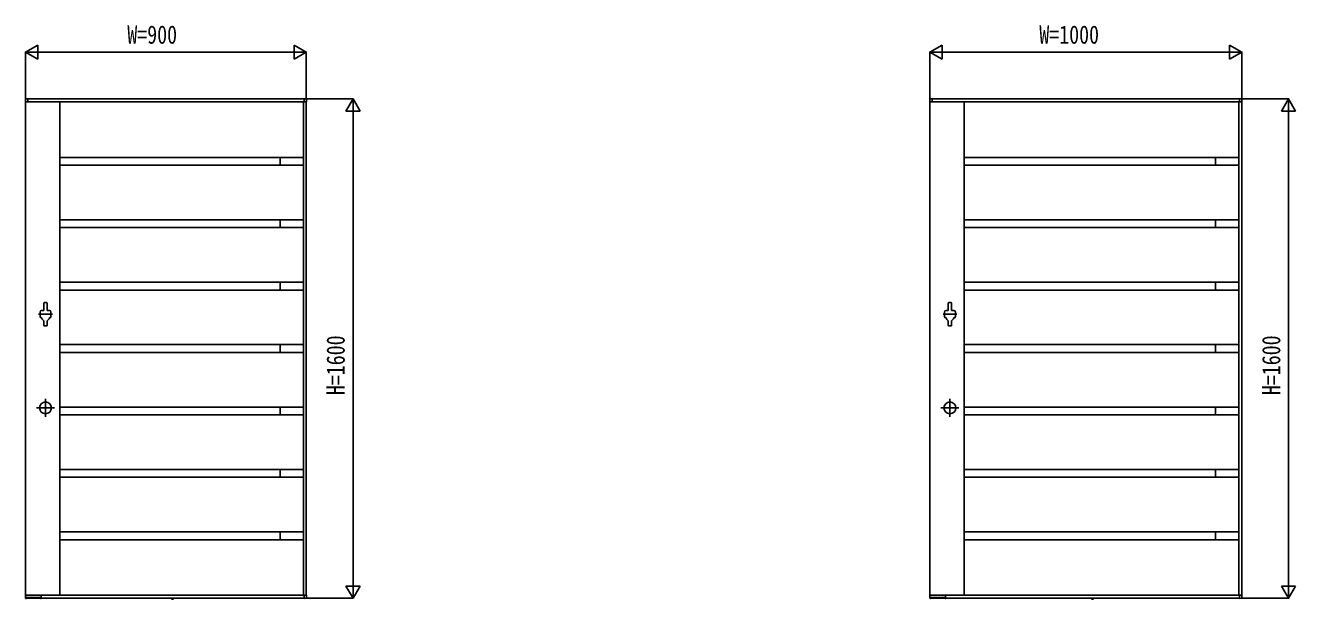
# Model space of a CAD drawing. Units: millimetres, scale not verified. Extents: x -8410 to 8410, y -5940 to 5940.
# Drawn here: x -2010 to 2063, y -454 to 1385 of the extents above; entities that cross this region are included whole.
import ezdxf
from ezdxf.enums import TextEntityAlignment as Align

# ---------------------------------------------------------------- set-up
doc = ezdxf.new("R2010")
doc.units = ezdxf.units.MM
doc.header["$LTSCALE"] = 30
doc.layers.add('0-2_YKK_A1', color=4, linetype='Continuous')
doc.layers.add('0-3_YKK_D', color=6, linetype='Continuous')
doc.styles.add('ＭＳ ゴシック', font='')
doc.styles.get('ＭＳ ゴシック').set_extended_font_data('MS Gothic')

msp = doc.modelspace()

# ---------------------------------------------------------------- linework, layer by layer
at = {"layer": '0-2_YKK_A1'}
for p, q in [((-2010.46, 1148.63), (-2010.46, 1140.5)), ((-2009.05, 1150.13), (-2003.49, 1150.47)), ((-2002.96, 1150), (-1116.96, 1150)), ((-2002.96, 1140), (-2002.96, 1150)), ((-2002.96, 1140.3), (-2002.96, 1149.97)), ((-1116.96, 1140), (-1116.96, 1150)), ((-1116.96, 1140.3), (-1116.96, 1149.97)), ((-1110.87, 1150.13), (-1116.43, 1150.47)), ((-1109.46, 1148.63), (-1109.46, 1140.5)), ((889.54, 1148.63), (889.54, 1140.5)), ((890.95, 1150.13), (896.51, 1150.47)), ((897.04, 1150), (1883.04, 1150)), ((897.04, 1140), (897.04, 1150)), ((897.04, 1140.3), (897.04, 1149.97)), ((1883.04, 1140), (1883.04, 1150)), ((1883.04, 1140.3), (1883.04, 1149.97)), ((1889.13, 1150.13), (1883.57, 1150.47)), ((1890.54, 1148.63), (1890.54, 1140.5)), ((-2009.96, 1140), (-2009.96, -440)), ((-2009.96, 1140), (-1109.96, 1140)), ((-2009.96, 1140), (-2003.26, 1140)), ((-2003.26, 1140), (-2003.26, 1140)), ((-1899.96, 1140), (-1899.96, -440)), ((-1118.96, 1140), (-1118.96, -440)), ((-1109.96, 1140), (-1116.66, 1140)), ((-1116.66, 1140), (-1116.66, 1140)), ((-1109.96, 1140), (-1109.96, -440)), ((890.04, 1140), (890.04, -440)), ((890.04, 1140), (1890.04, 1140)), ((890.04, 1140), (896.74, 1140)), ((896.74, 1140), (896.74, 1140)), ((1000.04, 1140), (1000.04, -440)), ((1881.04, 1140), (1881.04, -440)), ((1890.04, 1140), (1883.34, 1140)), ((1883.34, 1140), (1883.34, 1140)), ((1890.04, 1140), (1890.04, -440)), ((-1118.96, 962.5), (-1899.96, 962.5)), ((-1118.96, 937.5), (-1899.96, 937.5)), ((-1193.96, 962.5), (-1193.96, 937.5)), ((1881.04, 962.5), (1000.04, 962.5)), ((1881.04, 937.5), (1000.04, 937.5)), ((1806.04, 962.5), (1806.04, 937.5)), ((-1118.96, 762.5), (-1899.96, 762.5)), ((-1118.96, 737.5), (-1899.96, 737.5)), ((-1193.96, 762.5), (-1193.96, 737.5)), ((1881.04, 762.5), (1000.04, 762.5)), ((1881.04, 737.5), (1000.04, 737.5)), ((1806.04, 762.5), (1806.04, 737.5)), ((-1118.96, 562.5), (-1899.96, 562.5)), ((-1118.96, 537.5), (-1899.96, 537.5)), ((-1193.96, 562.5), (-1193.96, 537.5)), ((1881.04, 562.5), (1000.04, 562.5)), ((1881.04, 537.5), (1000.04, 537.5)), ((1806.04, 562.5), (1806.04, 537.5)), ((-1951.21, 495.5), (-1951.21, 472)), ((-1949.21, 497.5), (-1942.71, 497.5)), ((-1940.71, 495.5), (-1940.71, 472)), ((948.79, 495.5), (948.79, 472)), ((950.79, 497.5), (957.29, 497.5)), ((959.29, 495.5), (959.29, 472)), ((-1923.96, 460), (-1967.96, 460)), ((-1963.46, 467), (-1963.46, 453)), ((-1958.46, 472), (-1951.21, 472)), ((-1940.71, 472), (-1933.46, 472)), ((-1928.46, 467), (-1928.46, 453)), ((976.04, 460), (932.04, 460)), ((936.54, 467), (936.54, 453)), ((941.54, 472), (948.79, 472)), ((959.29, 472), (966.54, 472)), ((971.54, 467), (971.54, 453)), ((-1951.21, 439.16), (-1951.21, 424.5)), ((-1949.21, 422.5), (-1942.71, 422.5)), ((-1940.71, 439.16), (-1940.71, 424.5)), ((948.79, 439.16), (948.79, 424.5)), ((950.79, 422.5), (957.29, 422.5)), ((959.29, 439.16), (959.29, 424.5)), ((-1118.96, 362.5), (-1899.96, 362.5)), ((-1118.96, 337.5), (-1899.96, 337.5)), ((-1193.96, 362.5), (-1193.96, 337.5)), ((1881.04, 362.5), (1000.04, 362.5)), ((1881.04, 337.5), (1000.04, 337.5)), ((1806.04, 362.5), (1806.04, 337.5)), ((-1945.96, 189), (-1945.96, 131)), ((954.04, 189), (954.04, 131)), ((-1916.96, 160), (-1974.96, 160)), ((-1118.96, 162.5), (-1899.96, 162.5)), ((-1118.96, 137.5), (-1899.96, 137.5)), ((-1193.96, 162.5), (-1193.96, 137.5)), ((983.04, 160), (925.04, 160)), ((1881.04, 162.5), (1000.04, 162.5)), ((1881.04, 137.5), (1000.04, 137.5)), ((1806.04, 162.5), (1806.04, 137.5)), ((-1118.96, -37.5), (-1899.96, -37.5)), ((-1193.96, -37.5), (-1193.96, -62.5)), ((1881.04, -37.5), (1000.04, -37.5)), ((1806.04, -37.5), (1806.04, -62.5)), ((-1118.96, -62.5), (-1899.96, -62.5)), ((1881.04, -62.5), (1000.04, -62.5)), ((-1118.96, -237.5), (-1899.96, -237.5)), ((-1193.96, -237.5), (-1193.96, -262.5)), ((1881.04, -237.5), (1000.04, -237.5)), ((1806.04, -237.5), (1806.04, -262.5)), ((-1118.96, -262.5), (-1899.96, -262.5)), ((1881.04, -262.5), (1000.04, -262.5)), ((-2009.85, -450.03), (-2010.43, -440.53)), ((-2009.96, -440), (-1109.96, -440)), ((-1960.26, -440), (-2009.93, -440)), ((-1987.17, -447.9), (-2007.75, -447.9)), ((-1978.13, -447.9), (-1984.79, -447.9)), ((-1962.13, -447.9), (-1975.75, -447.9)), ((-1965.86, -447.9), (-1965.84, -449.01)), ((-1959.96, -440.3), (-1959.96, -449.98)), ((-1959.66, -440), (-1959.66, -450)), ((-1116.96, -450), (-1116.96, -440)), ((-1116.96, -440.3), (-1116.96, -449.97)), ((-1109.96, -440), (-1116.66, -440)), ((-1116.66, -440), (-1116.66, -440)), ((-1109.46, -448.63), (-1109.46, -440.5)), ((890.15, -450.03), (889.57, -440.53)), ((890.04, -440), (1890.04, -440)), ((939.74, -440), (890.07, -440)), ((912.83, -447.9), (892.25, -447.9)), ((921.87, -447.9), (915.21, -447.9)), ((937.87, -447.9), (924.25, -447.9)), ((934.14, -447.9), (934.16, -449.01)), ((940.04, -440.3), (940.04, -449.98)), ((940.34, -440), (940.34, -450)), ((1883.04, -450), (1883.04, -440)), ((1883.04, -440.3), (1883.04, -449.97)), ((1890.04, -440), (1883.34, -440)), ((1883.34, -440), (1883.34, -440)), ((1890.54, -448.63), (1890.54, -440.5)), ((-2008.6, -450.5), (-2009.35, -450.5)), ((-2008.1, -450.01), (-2008.07, -448.19)), ((-2008.09, -449.5), (-1961.79, -449.5)), ((-1986.85, -448.19), (-1986.84, -449.01)), ((-1985.12, -449.01), (-1985.1, -448.19)), ((-1977.82, -448.19), (-1977.8, -449.01)), ((-1976.08, -449.01), (-1976.07, -448.19)), ((-1961.82, -448.19), (-1961.79, -449.99)), ((-1960.46, -450.48), (-1961.29, -450.48)), ((-1959.66, -450), (-1116.96, -450)), ((-1542.22, -450.5), (-1542.13, -450)), ((-1542.22, -450.5), (-1542.05, -451.47)), ((-1542.22, -450.5), (-1534.4, -450.5)), ((-1542.13, -450), (-1534.49, -450)), ((-1538.31, -454.2), (-1538.31, -450)), ((-1534.4, -450.5), (-1534.57, -451.47)), ((-1534.4, -450.5), (-1534.49, -450)), ((-1110.87, -450.13), (-1116.43, -450.47)), ((891.4, -450.5), (890.65, -450.5)), ((891.9, -450.01), (891.93, -448.19)), ((891.91, -449.5), (938.21, -449.5)), ((913.15, -448.19), (913.16, -449.01)), ((914.88, -449.01), (914.9, -448.19)), ((922.18, -448.19), (922.2, -449.01)), ((923.92, -449.01), (923.93, -448.19)), ((938.18, -448.19), (938.21, -449.99)), ((939.54, -450.48), (938.71, -450.48)), ((940.34, -450), (1883.04, -450)), ((1407.78, -450.5), (1407.87, -450)), ((1407.78, -450.5), (1407.95, -451.47)), ((1407.78, -450.5), (1415.6, -450.5)), ((1407.87, -450), (1415.51, -450)), ((1411.69, -454.2), (1411.69, -450)), ((1415.6, -450.5), (1415.43, -451.47)), ((1415.6, -450.5), (1415.51, -450)), ((1889.13, -450.13), (1883.57, -450.47))]:
    msp.add_line(p, q, dxfattribs=at)
for points in [[(-2007.75, -447.9), (-2007.89, -447.93), (-2007.97, -447.98), (-2008.01, -448.03), (-2008.04, -448.09), (-2008.06, -448.14), (-2008.07, -448.19)], [(-1986.85, -448.19), (-1986.86, -448.15), (-1986.87, -448.1), (-1986.89, -448.05), (-1986.92, -448.01), (-1986.97, -447.96), (-1987.05, -447.92), (-1987.17, -447.9)], [(-1984.79, -447.9), (-1984.92, -447.93), (-1985, -447.98), (-1985.05, -448.03), (-1985.08, -448.09), (-1985.09, -448.14), (-1985.1, -448.19)], [(-1977.82, -448.19), (-1977.82, -448.15), (-1977.83, -448.1), (-1977.86, -448.05), (-1977.89, -448.01), (-1977.94, -447.96), (-1978.01, -447.92), (-1978.13, -447.9)], [(-1975.75, -447.9), (-1975.89, -447.93), (-1975.97, -447.98), (-1976.01, -448.03), (-1976.04, -448.09), (-1976.06, -448.14), (-1976.07, -448.19)], [(-1961.82, -448.19), (-1961.82, -448.15), (-1961.83, -448.1), (-1961.86, -448.05), (-1961.89, -448.01), (-1961.94, -447.96), (-1962.01, -447.92), (-1962.13, -447.9)], [(892.25, -447.9), (892.11, -447.93), (892.03, -447.98), (891.99, -448.03), (891.96, -448.09), (891.94, -448.14), (891.93, -448.19)], [(913.15, -448.19), (913.14, -448.15), (913.13, -448.1), (913.11, -448.05), (913.08, -448.01), (913.03, -447.96), (912.95, -447.92), (912.83, -447.9)], [(915.21, -447.9), (915.08, -447.93), (915, -447.98), (914.95, -448.03), (914.92, -448.09), (914.91, -448.14), (914.9, -448.19)], [(922.18, -448.19), (922.18, -448.15), (922.17, -448.1), (922.14, -448.05), (922.11, -448.01), (922.06, -447.96), (921.99, -447.92), (921.87, -447.9)], [(924.25, -447.9), (924.11, -447.93), (924.03, -447.98), (923.99, -448.03), (923.96, -448.09), (923.94, -448.14), (923.93, -448.19)], [(938.18, -448.19), (938.18, -448.15), (938.17, -448.1), (938.14, -448.05), (938.11, -448.01), (938.06, -447.96), (937.99, -447.92), (937.87, -447.9)], [(-1540.61, -452.58), (-1539.46, -450.26), (-1538.31, -449.65)], [(-1536.01, -452.58), (-1537.17, -450.26), (-1538.31, -449.65)], [(1409.39, -452.58), (1410.54, -450.26), (1411.69, -449.65)], [(1413.99, -452.58), (1412.83, -450.26), (1411.69, -449.65)]]:
    msp.add_lwpolyline(points, dxfattribs=at)
for centre in [(-1945.96, 160), (954.04, 160)]:
    msp.add_circle(centre, 19, dxfattribs=at)
for centre, radius, start, end in [((-2008.96, 1148.63), 1.5, 93.5, 180), ((-2009.96, 1140.5), 0.5, 180, 270), ((-2003.46, 1149.97), 0.5, 0, 93.5), ((-1116.46, 1149.97), 0.5, 86.5, 180), ((-1110.96, 1148.63), 1.5, 0, 86.5), ((-1109.96, 1140.5), 0.5, 270, 0), ((891.04, 1148.63), 1.5, 93.5, 180), ((890.04, 1140.5), 0.5, 180, 270), ((896.54, 1149.97), 0.5, 0, 93.5), ((1883.54, 1149.97), 0.5, 86.5, 180), ((1889.04, 1148.63), 1.5, 0, 86.5), ((1890.04, 1140.5), 0.5, 270, 0), ((-2003.26, 1140.3), 0.3, 270, 0), ((-1116.66, 1140.3), 0.3, 180, 270), ((896.74, 1140.3), 0.3, 270, 0), ((1883.34, 1140.3), 0.3, 180, 270), ((-1949.21, 495.5), 2, 90, 180), ((-1942.71, 495.5), 2, 0, 90), ((950.79, 495.5), 2, 90, 180), ((957.29, 495.5), 2, 0, 90), ((-1958.46, 467), 5, 90, 180), ((-1958.46, 453), 5, 180, 270), ((-1933.46, 467), 5, 0, 90), ((-1933.46, 453), 5, 270, 0), ((941.54, 467), 5, 90, 180), ((941.54, 453), 5, 180, 270), ((966.54, 467), 5, 0, 90), ((966.54, 453), 5, 270, 0), ((-1945.96, 450.44), 12.5, 191.55262, 245.16541), ((-1949.21, 424.5), 2, 180, 270), ((-1942.71, 424.5), 2, 270, 0), ((-1945.96, 450.5), 12.5, 294.83459, 348.44738), ((-1945.96, 450.44), 12.5, 294.83459, 348.44738), ((954.04, 450.44), 12.5, 191.55262, 245.16541), ((950.79, 424.5), 2, 180, 270), ((957.29, 424.5), 2, 270, 0), ((954.04, 450.5), 12.5, 294.83459, 348.44738), ((954.04, 450.44), 12.5, 294.83459, 348.44738), ((-2009.93, -440.5), 0.5, 90, 183.5), ((-1960.26, -440.3), 0.3, 0, 90), ((-1116.66, -440.3), 0.3, 90, 180), ((-1109.96, -440.5), 0.5, 0, 90), ((890.07, -440.5), 0.5, 90, 183.5), ((939.74, -440.3), 0.3, 0, 90), ((1883.34, -440.3), 0.3, 90, 180), ((1890.04, -440.5), 0.5, 0, 90), ((-2009.35, -450), 0.5, 183.5, 269.21081), ((-2008.6, -450), 0.5, 269.18971, 359), ((-1986.34, -449), 0.5, 181, 270), ((-1985.62, -449), 0.5, 270, 359), ((-1977.3, -449), 0.5, 181, 270), ((-1976.58, -449), 0.5, 270, 359), ((-1965.34, -449), 0.5, 181, 270), ((-1961.29, -449.98), 0.5, 181.0014, 270.00152), ((-1960.46, -449.98), 0.5, 270, 0), ((-1541.16, -451.32), 0.9, 190, 239.36409), ((-1538.31, -446.5), 6.5, 239.36409, 300.63591), ((-1535.46, -451.32), 0.9, 300.63591, 350), ((-1116.46, -449.97), 0.5, 180, 273.5), ((-1110.96, -448.63), 1.5, 273.5, 0), ((890.65, -450), 0.5, 183.5, 269.21081), ((891.4, -450), 0.5, 269.18971, 359), ((913.66, -449), 0.5, 181, 270), ((914.38, -449), 0.5, 270, 359), ((922.7, -449), 0.5, 181, 270), ((923.42, -449), 0.5, 270, 359), ((934.66, -449), 0.5, 181, 270), ((938.71, -449.98), 0.5, 181.0014, 270.00152), ((939.54, -449.98), 0.5, 270, 0), ((1408.84, -451.32), 0.9, 190, 239.36409), ((1411.69, -446.5), 6.5, 239.36409, 300.63591), ((1414.54, -451.32), 0.9, 300.63591, 350), ((1883.54, -449.97), 0.5, 180, 273.5), ((1889.04, -448.63), 1.5, 273.5, 0)]:
    msp.add_arc(centre, radius, start, end, dxfattribs=at)
at = {"layer": '0-3_YKK_D'}
for p, q in [((-2009.96, 1300), (-1970.99, 1322.5)), ((-1970.99, 1277.5), (-1970.99, 1322.5)), ((-1109.96, 1300), (-1148.93, 1322.5)), ((-1148.93, 1322.5), (-1148.93, 1277.5)), ((890.04, 1300), (929.01, 1322.5)), ((929.01, 1277.5), (929.01, 1322.5)), ((1890.04, 1300), (1851.07, 1322.5)), ((1851.07, 1322.5), (1851.07, 1277.5)), ((-2009.96, 1151), (-2009.96, 1301)), ((-2009.96, 1300), (-1970.99, 1277.5)), ((-2009.96, 1300), (-1932.02, 1300)), ((-1964.96, 1300), (-1154.96, 1300)), ((-1109.96, 1300), (-1187.9, 1300)), ((-1109.96, 1300), (-1148.93, 1277.5)), ((-1109.96, 1151), (-1109.96, 1301)), ((890.04, 1151), (890.04, 1301)), ((890.04, 1300), (929.01, 1277.5)), ((890.04, 1300), (967.98, 1300)), ((935.04, 1300), (1845.04, 1300)), ((1890.04, 1300), (1812.1, 1300)), ((1890.04, 1300), (1851.07, 1277.5)), ((1890.04, 1151), (1890.04, 1301)), ((-1108.96, 1150), (-958.96, 1150)), ((-959.96, 1150), (-982.46, 1111.03)), ((-959.96, 1150), (-937.46, 1111.03)), ((-959.96, 1150), (-959.96, 1072.06)), ((1891.04, 1150), (2041.04, 1150)), ((2040.04, 1150), (2017.54, 1111.03)), ((2040.04, 1150), (2062.54, 1111.03)), ((2040.04, 1150), (2040.04, 1072.06)), ((-982.46, 1111.03), (-937.46, 1111.03)), ((-959.96, 1105), (-959.96, -405)), ((2017.54, 1111.03), (2062.54, 1111.03)), ((2040.04, 1105), (2040.04, -405)), ((-959.96, -450), (-959.96, -372.06)), ((2040.04, -450), (2040.04, -372.06)), ((-959.96, -450), (-982.46, -411.03)), ((-937.46, -411.03), (-982.46, -411.03)), ((-959.96, -450), (-937.46, -411.03)), ((2040.04, -450), (2017.54, -411.03)), ((2062.54, -411.03), (2017.54, -411.03)), ((2040.04, -450), (2062.54, -411.03)), ((-1108.96, -450), (-958.96, -450)), ((1891.04, -450), (2041.04, -450))]:
    msp.add_line(p, q, dxfattribs=at)

# ---------------------------------------------------------------- texts
at = {"layer": '0-3_YKK_D', "style": 'ＭＳ ゴシック', "width": 0.8}
for s, p in [('W=900', (-1683.69, 1309)), ('W=1000', (1240.71, 1309))]:
    msp.add_text(s, height=58.65, dxfattribs=at).set_placement(p, align=Align.BOTTOM_LEFT)
for p in [(-968.96, 200.67), (2031.04, 200.67)]:
    msp.add_text('H=1600', height=58.65, rotation=90, dxfattribs=at).set_placement(p, align=Align.BOTTOM_LEFT)

doc.saveas('drawing.dxf')
